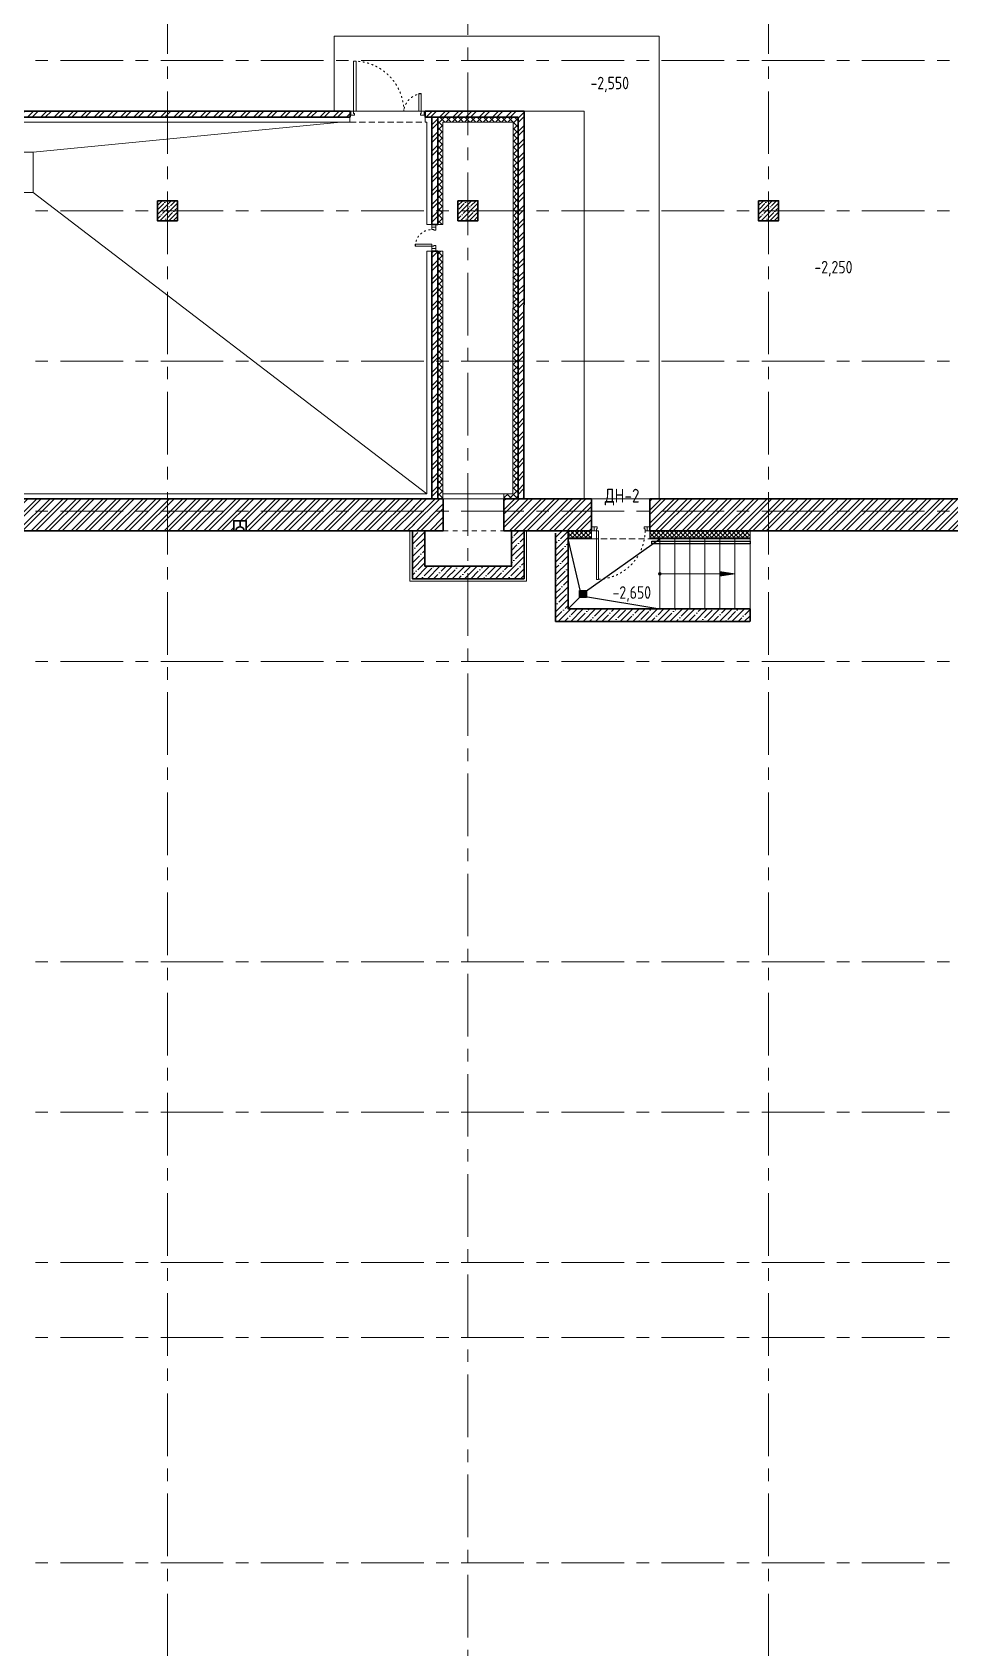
# Model space of a CAD drawing. Header units: millimetres. Extents: x -13407 to 93998, y -3312 to 109271.
# Drawn here: x 32874 to 51187, y 37702 to 69959 of the extents above; entities that cross this region are included whole.
import ezdxf
from ezdxf import colors
from ezdxf.entities.mleader import LeaderData, LeaderLine
from ezdxf.math import Vec2, Vec3

# ---------------------------------------------------------------- set-up
doc = ezdxf.new("R2010")
doc.units = ezdxf.units.MM
for name, pattern in [('ACAD_ISO03W100', [30, 12, -18]), ('CENTER', [2, 1.25, -0.25, 0.25, -0.25]), ('TRATTEGGIATA', [0.75, 0.5, -0.25]), ('Штрих', [6.35, 3.175, -3.175])]:
    doc.linetypes.add(name, pattern=pattern)
for name, color, linetype, lineweight in [('_АР ТЕКСТ', 250, 'Continuous', 25), ('АР_Двери', 5, 'Continuous', 18), ('АР_Колонны', 5, 'Continuous', 30), ('АР_Колонны Штрих', 250, 'Continuous', 5), ('АР_Лестницы', 250, 'Continuous', 15), ('АР_Лестницы ограждение', 94, 'Continuous', 25), ('АР_МосжилНии_Стены', 202, 'Continuous', 30), ('АР_Навесной фасад', 5, 'Continuous', 5), ('АР_Оси', 193, 'Continuous', 9), ('АР_Отметки', 250, 'Continuous', 15), ('АР_Перегородки кирпич', 244, 'Continuous', 30), ('АР_Перегородки_кирпич_Штрих', 244, 'Continuous', 5), ('АР_Сущ Несущая стена', 202, 'Continuous', 30), ('АР_тонкая линия', 250, 'Continuous', 0), ('АР_Утеплитель', 250, 'Continuous', 9), ('АР_Штриховка кирпич', 250, 'Continuous', 9), ('АР_Штриховка монолит', 250, 'Continuous', 9), ('Маркировка ОКОН', 7, 'Continuous', 18), ('Подвал', 250, 'Continuous', 30), ('Штриховка', 7, 'Continuous', 5), ('Эвакуация', 7, 'Continuous', 9)]:
    doc.layers.add(name, color=color, linetype=linetype, lineweight=lineweight)
doc.styles.add('ISOCPEUR', font='isocpeur.ttf', dxfattribs={"width": 0.7})
doc.styles.add('PDF ISOCPEUR', font='isocpeur.ttf')
pattern_1 = [(45, (-951809.71, 109221.18), (-132.58252, 132.58252), []), (45, (-951721.32, 109221.18), (-132.58252, 132.58252), [])]
pattern_2 = [(45, (346742.01, -55205.68), (-123.74369, 123.74369), []), (45, (346865.75, -55205.68), (-123.74369, 123.74369), [218.75, -43.75, 0, -43.75])]

# ---------------------------------------------------------------- blocks, each defined once
blk = doc.blocks.new('*U12')
for points in [[(-55, -80), (-55, 0), (-115, 0), (-115, -40), (-100, -40), (-100, -80), (-55, -80)], [(0, 0), (0, -80), (-55, -80), (-55, 0), (0, 0)], [(-1170, 0), (-1170, -80), (-1115, -80), (-1115, 0), (-1170, 0)], [(-1115, -80), (-1115, 0), (-1055, 0), (-1055, -40), (-1070, -40), (-1070, -80), (-1115, -80)]]:
    blk.add_lwpolyline(points)
blk.add_lwpolyline([(-100, -80), (-100, -1050), (-140, -1050), (-140, -80)], close=True)
at = {"linetype": 'ACAD_ISO03W100', "ltscale": 3}
blk.add_arc((-100, -80), 970, 180, 270, dxfattribs=at)
blk = doc.blocks.new('*U46')
for points in [[(0, 0), (0, -80), (55, -80), (55, 0), (0, 0)], [(55, -80), (55, 0), (115, 0), (115, -40), (100, -40), (100, -80), (55, -80)], [(475, -80), (475, 0), (415, 0), (415, -40), (430, -40), (430, -80), (475, -80)], [(530, 0), (530, -80), (475, -80), (475, 0), (530, 0)]]:
    blk.add_lwpolyline(points)
blk.add_lwpolyline([(100, -80), (100, -410), (140, -410), (140, -80)], close=True)
at = {"linetype": 'ACAD_ISO03W100', "ltscale": 3}
blk.add_arc((100, -80), 330, 270, 0, dxfattribs=at)
blk = doc.blocks.new('*U6')
h = blk.add_hatch(color=256)
h.dxf.hatch_style = 1
edge = h.paths.add_edge_path()
edge.add_arc((0, 0), 27.6, 359.64, 719.64)
h = blk.add_hatch(color=256)
h.dxf.hatch_style = 1
h.paths.add_polyline_path([(1200, -44), (1200, 44), (1500, 0)])
blk.add_line((1500, 0), (0, 0))
blk.add_lwpolyline([(1200, 44), (1200, -44), (1500, 0), (1200, 44)])
blk.add_circle((0, 0), 27.6)
blk = doc.blocks.new('_DotSmall')
at = {"color": 0, "linetype": 'ByBlock', "const_width": 0.5}
blk.add_lwpolyline([(-0.0625, 0, 1), (0.0625, 0, 1)], format="xyb", close=True, dxfattribs=at)
blk = doc.blocks.new('A$C1ffa4e92')
at = {"color": 157, "ltscale": 150, "true_color": 0x465c7c}
for p, q in [((50, 26), (-50, 26)), ((50, 0), (-50, 0)), ((-26, -50), (-26, 50)), ((0, -50), (0, 50)), ((27, -50), (27, 50)), ((50, -26), (-50, -26))]:
    blk.add_line(p, q, dxfattribs=at)
for points in [[(70, 70), (70, -70), (-70, -70), (-70, 70)], [(50, 50), (50, -50), (-50, -50), (-50, 50)]]:
    blk.add_lwpolyline(points, close=True, dxfattribs=at)
blk = doc.blocks.new('Полуторная_на лестницу')
for points in [[(75, 80), (75, 1080), (125, 1080), (125, 80)], [(1375, 430), (1375, 80), (1425, 80), (1425, 430)]]:
    blk.add_lwpolyline(points, close=True)
for points in [[(0, 0), (0, 80), (20, 80), (20, 0), (0, 0)], [(20, 80), (20, 0), (90, 0), (90, 30), (75, 30), (75, 80), (20, 80)], [(1480, 80), (1480, 0), (1410, 0), (1410, 30), (1425, 30), (1425, 80), (1480, 80)], [(1500, 0), (1500, 80), (1480, 80), (1480, 0), (1500, 0)]]:
    blk.add_lwpolyline(points)
at = {"linetype": 'ACAD_ISO03W100', "ltscale": 3}
for centre, radius, start, end in [((75, 80), 1000, 0, 90), ((1465, 40), 392, 95.9075, 174.0925)]:
    blk.add_arc(centre, radius, start, end, dxfattribs=at)

msp = doc.modelspace()

# ---------------------------------------------------------------- hatches: boundary and pattern name
at = {"layer": 'АР_Колонны Штрих', "ltscale": 100}
h = msp.add_hatch(dxfattribs=at)
h.set_pattern_fill('ANSI35', color=256, scale=500)
h.set_pattern_definition([(45, (-921682.16, 106466.47), (-88.388348, 88.388348), []), (45, (-921593.77, 106466.47), (-88.388348, 88.388348), [156.25, -31.25, 0, -31.25])])
h.paths.add_polyline_path([(35769.9, 66595), (35369.9, 66595), (35369.9, 66195), (35769.9, 66195)])
h = msp.add_hatch(dxfattribs=at)
h.set_pattern_fill('ANSI35', color=256, scale=500)
h.set_pattern_definition([(45, (-915682.16, 106466.47), (-88.388348, 88.388348), []), (45, (-915593.77, 106466.47), (-88.388348, 88.388348), [156.25, -31.25, 0, -31.25])])
h.paths.add_polyline_path([(41769.9, 66595), (41369.9, 66595), (41369.9, 66195), (41769.9, 66195)])
h = msp.add_hatch(dxfattribs=at)
h.set_pattern_fill('ANSI35', color=256, scale=500)
h.set_pattern_definition([(45, (-909682.16, 106466.47), (-88.388348, 88.388348), []), (45, (-909593.77, 106466.47), (-88.388348, 88.388348), [156.25, -31.25, 0, -31.25])])
h.paths.add_polyline_path([(47769.9, 66595), (47369.9, 66595), (47369.9, 66195), (47769.9, 66195)])
at = {"layer": 'АР_Перегородки_кирпич_Штрих', "ltscale": 100}
h = msp.add_hatch(dxfattribs=at)
h.set_pattern_fill('ANSI32', color=256, scale=500)
h.set_pattern_definition([(45, (331452.74, -55205.68), (-132.58252, 132.58252), []), (45, (331541.13, -55205.68), (-132.58252, 132.58252), [])])
h.paths.add_polyline_path([(42689.9, 68384.3), (41569.9, 68384.3), (41569.9, 68264.3), (42569.9, 68264.3), (42569.4, 66395), (42689.4, 66395)])
h.paths.add_polyline_path([(42689.4, 66395), (42569.4, 66395), (42568.6, 63464.5), (42569.9, 60645), (42687.9, 60645), (42688.7, 63344.5)])
h.paths.add_polyline_path([(40715.9, 68384.3), (40715.9, 68264.3), (40849.9, 68264.3), (40849.4, 66119.8), (40969.4, 66119.8), (40969.9, 68264.3), (41569.9, 68264.3), (41569.9, 68384.3)])
h.paths.add_polyline_path([(23889.6, 60790.7), (23890.9, 68264.2), (39215.9, 68264.3), (39215.9, 68384.3), (23770.9, 68384.3), (23769.6, 60790.7)])
h.paths.add_polyline_path([(23769.7, 61216.7), (23809.6, 61216.7), (23809.6, 61256.7), (23769.7, 61256.7)], flags=16)
h.paths.add_polyline_path([(23889.6, 60786.6), (23769.7, 60786.6), (23769.6, 60645), (23889.6, 60645)])
h = msp.add_hatch(dxfattribs=at)
h.set_pattern_fill('ANSI32', color=256, scale=500)
h.set_pattern_definition([(45, (346742.01, -55205.68), (-132.58252, 132.58252), []), (45, (346830.4, -55205.68), (-132.58252, 132.58252), [])])
h.paths.add_polyline_path([(40969.1, 63395), (40849.2, 63395), (40849.2, 60645), (40968.6, 60645)])
h.paths.add_polyline_path([(40969.3, 65119.8), (40969.2, 65119.8), (40969.2, 63395), (40969, 63395), (40969.3, 65119.7), (40969.4, 65119.8), (40969.3, 65119.8), (40969.1, 63395), (40969.2, 63395), (40969.3, 65589.8), (40849.3, 65589.8), (40849.2, 63395), (40969.1, 63395)])
at = {"layer": 'АР_Утеплитель', "ltscale": 100}
h = msp.add_hatch(dxfattribs=at)
h.set_pattern_fill('ANSI37', color=256, scale=700, angle=270)
h.set_pattern_definition([(315, (76882.08, 1044864.48), (61.871843, 61.871843), []), (45, (76882.08, 1044864.48), (-61.871843, 61.871843), [])])
h.paths.add_polyline_path([(42287.4, 60745), (42287.4, 60645), (42568.6, 60645), (42569.3, 68264.4), (40969.9, 68264.3), (40969.5, 66119.7), (41069.4, 66119.8), (41069.8, 68164.3), (42469.8, 68164.4), (42468.7, 60745)])
h.paths.add_polyline_path([(41068.6, 60645), (41068.6, 60745), (41068.6, 60745), (41069.3, 65589.7), (40969.6, 65589.8), (40968.6, 60645)])
at = {"layer": 'АР_Штриховка кирпич', "ltscale": 100}
h = msp.add_hatch(dxfattribs=at)
h.set_pattern_fill('ANSI32', color=256, scale=500)
h.set_pattern_definition(pattern_1)
h.paths.add_polyline_path([(37145.1, 60204.6), (37145.1, 60005), (40500.1, 60005), (40500.1, 60645), (24622, 60645), (24622, 60005), (36894.8, 60005), (36894.8, 60204.6)])
h = msp.add_hatch(dxfattribs=at)
h.set_pattern_fill('ANSI32', color=256, scale=500)
h.set_pattern_definition(pattern_1)
h.paths.add_polyline_path([(41077.4, 60005), (41077.4, 60645), (40474.9, 60645), (40474.9, 60005)])
h.paths.add_polyline_path([(42287.4, 60645), (42287.4, 60005), (44034.9, 60005), (44034.9, 60645)])
h = msp.add_hatch(dxfattribs=at)
h.set_pattern_fill('ANSI32', color=256, scale=500)
h.set_pattern_definition(pattern_1)
h.paths.add_polyline_path([(52482.6, 60645), (45199.9, 60645), (45199.9, 60005), (52482.6, 60005)])
at = {"layer": 'АР_Штриховка монолит', "ltscale": 100}
h = msp.add_hatch(dxfattribs=at)
h.set_pattern_fill('ANSI35', color=256, scale=700)
h.set_pattern_definition(pattern_2)
h.paths.add_polyline_path([(42439.9, 59296.6), (40709.9, 59296.6), (40709.9, 60005), (40459.9, 60005), (40459.9, 59046.6), (42689.9, 59046.6), (42689.9, 60005), (42439.9, 60005)])
h = msp.add_hatch(dxfattribs=at)
h.set_pattern_fill('ANSI35', color=256, scale=700)
h.set_pattern_definition(pattern_2)
h.paths.add_polyline_path([(43570.7, 58445), (43570.7, 60005), (43320.7, 60005), (43320.7, 58195), (47200.7, 58195), (47200.7, 58445)])
at = {"layer": 'Штриховка', "transparency": 33554636}
h = msp.add_hatch(dxfattribs=at)
h.set_pattern_fill('ANSI37', color=256, scale=500)
h.set_pattern_definition([(45, (346742.01, -55205.68), (-44.194174, 44.194174), []), (135, (346742.01, -55205.68), (-44.194174, -44.194174), [])])
h.paths.add_polyline_path([(44034.9, 60005), (43770.7, 60005), (43570.7, 60005), (43570.7, 59865), (43911.3, 59865), (44034.9, 59865)])
h = msp.add_hatch(dxfattribs=at)
h.set_pattern_fill('ANSI37', color=256, scale=500)
h.set_pattern_definition([(45, (348371.256, -55205.68), (-44.194174, 44.194174), []), (135, (348371.256, -55205.68), (-44.194174, -44.194174), [])])
h.paths.add_polyline_path([(47200.7, 60005), (45399.9, 60005), (45199.9, 60005), (45199.9, 59865), (45540.5, 59865), (47200.7, 59865)])

# ---------------------------------------------------------------- linework, layer by layer
at = {"color": 157, "ltscale": 150, "true_color": 0x465c7c}
for points in [[(43819.5, 58794.8), (43570.7, 59845)], [(43919.5, 58794.8), (45400.7, 59845)], [(43819.5, 58694.8), (43570.7, 58445)], [(43919.5, 58694.8), (45400.7, 58445)]]:
    msp.add_lwpolyline(points, dxfattribs=at)
msp.add_lwpolyline([(43939.5, 58814.8), (43939.5, 58674.8), (43799.5, 58674.8), (43799.5, 58814.8)], close=True, dxfattribs=at)
at = {"layer": 'АР_Колонны', "ltscale": 100}
for points in [[(35369.9, 66595), (35769.9, 66595), (35769.9, 66195), (35369.9, 66195)], [(41369.9, 66595), (41769.9, 66595), (41769.9, 66195), (41369.9, 66195)], [(47369.9, 66595), (47769.9, 66595), (47769.9, 66195), (47369.9, 66195)]]:
    msp.add_lwpolyline(points, close=True, dxfattribs=at)
at = {"layer": 'АР_Лестницы', "color": 18, "ltscale": 100, "true_color": 0x000000}
for p, q in [((47200.7, 58445), (47200.7, 60005)), ((45400.7, 58445), (45400.7, 59845)), ((45700.7, 58445), (45700.7, 59845)), ((46000.7, 58445), (46000.7, 59845)), ((46300.7, 58445), (46300.7, 59845)), ((46600.7, 58445), (46600.7, 59845)), ((46900.7, 58445), (46900.7, 59845))]:
    msp.add_line(p, q, dxfattribs=at)
at = {"layer": 'АР_Лестницы ограждение', "ltscale": 100}
msp.add_lwpolyline([(45240.7, 59795), (47200.7, 59795), (47200.7, 59745), (45240.7, 59745)], close=True, dxfattribs=at)
at = {"layer": 'АР_МосжилНии_Стены', "ltscale": 100}
for p, q in [((24567.3, 60645), (40533.6, 60645)), ((40474.9, 60645), (41077.4, 60645)), ((42287.4, 60645), (44034.9, 60645)), ((44034.9, 60005), (44034.9, 60645)), ((45199.9, 60645), (52691.9, 60645)), ((45199.9, 60005), (45199.9, 60645)), ((24502.3, 60005), (40954.8, 60005)), ((40766.2, 60005), (41077.4, 60005)), ((42287.4, 60005), (44034.9, 60005)), ((45199.9, 60005), (52756.9, 60005)), ((47200.7, 58445), (47200.7, 58195))]:
    msp.add_line(p, q, dxfattribs=at)
msp.add_lwpolyline([(36894.8, 60005), (37145.1, 60005), (37145.1, 60204.6), (36894.8, 60204.6)], close=True, dxfattribs=at)
for points in [[(40459.9, 60005), (40459.9, 59046.6), (42689.9, 59046.6), (42689.9, 60005)], [(40709.9, 60005), (40709.9, 59296.6), (42439.9, 59296.6), (42439.9, 60005)], [(47200.7, 58445), (43570.7, 58445), (43570.7, 60005)], [(47200.2, 58195), (43320.7, 58195), (43320.7, 59955)]]:
    msp.add_lwpolyline(points, dxfattribs=at)
at = {"layer": 'АР_Навесной фасад', "ltscale": 100}
for p, q in [((44034.9, 60005), (44034.9, 59845)), ((45199.9, 60005), (45199.9, 59845)), ((44034.9, 59865), (43570.7, 59865)), ((44034.9, 59845), (43570.7, 59845)), ((47200.7, 59865), (45199.9, 59865)), ((47200.7, 59845), (45199.9, 59845))]:
    msp.add_line(p, q, dxfattribs=at)
at = {"layer": 'АР_Оси', "linetype": 'CENTER', "ltscale": 1000}
for p, q in [((41569.9, 79157.5), (41569.9, 23425.1)), ((35569.9, 78779.3), (35569.9, 23046.9)), ((47569.9, 78779.3), (47569.9, 23046.9)), ((-12563.8, 69395), (70614.6, 69395)), ((-12563.8, 66395), (70614.6, 66395)), ((-12563.8, 63395), (70614.6, 63395)), ((-12563.8, 60395), (70614.6, 60395)), ((-12563.8, 57395), (70614.6, 57395)), ((-12563.8, 51395), (70614.6, 51395)), ((-12563.8, 48395), (70614.6, 48395)), ((-12563.8, 45395), (70614.6, 45395)), ((-12563.8, 43895), (70614.6, 43895)), ((-12563.8, 39395), (70614.6, 39395))]:
    msp.add_line(p, q, dxfattribs=at)
at = {"layer": 'АР_Перегородки кирпич', "linetype": 'Continuous', "ltscale": 100}
for p, q in [((23770.9, 68384.3, 2), (39215.9, 68384.3, 2)), ((39215.9, 68264.3, 2), (39215.9, 68384.3, 2)), ((40715.9, 68384.3, 2), (42689.9, 68384.3, 2)), ((40715.9, 68264.3, 2), (40715.9, 68384.3, 2)), ((42689.9, 68384.3, 2), (42687.9, 60645, 2)), ((23890.9, 68264.3, 2), (39215.9, 68264.3, 2)), ((40849.4, 66119.8, 2), (40849.9, 68264.3, 2)), ((40969.4, 66119.8, 2), (40969.9, 68264.3, 2)), ((42569.9, 68264.3, 2), (42569.9, 60645)), ((40969.4, 66119.8, 2), (40849.4, 66119.8, 2)), ((40849.2, 60645), (40849.2, 65589.8, 2)), ((40969.4, 65589.8, 2), (40849.2, 65589.8, 2)), ((40969.2, 60645), (40969.2, 65589.8, 2))]:
    msp.add_line(p, q, dxfattribs=at)
at = {"layer": 'АР_Перегородки кирпич', "linetype": 'Continuous', "ltscale": 100, "elevation": 2}
msp.add_lwpolyline([(40715.9, 68264.3), (42569.9, 68264.3)], dxfattribs=at)
at = {"layer": 'АР_Сущ Несущая стена', "ltscale": 100}
for points in [[(41077.4, 60645), (41077.4, 60005)], [(42287.4, 60005), (42287.4, 60645)]]:
    msp.add_lwpolyline(points, dxfattribs=at)
at = {"layer": 'АР_Сущ Несущая стена', "linetype": 'Штрих', "lineweight": 9, "ltscale": 30}
msp.add_lwpolyline([(41077.4, 60005), (42287.4, 60005), (42287.4, 60645), (41077.4, 60645)], close=True, dxfattribs=at)
at = {"layer": 'АР_тонкая линия', "color": 6, "ltscale": 500}
for p, q in [((40749.9, 66119.8, 0.6), (40849.4, 66119.8, 2)), ((40749.7, 65589.7, 0.6), (40849.2, 65589.8, 2))]:
    msp.add_line(p, q, dxfattribs=at)
at = {"layer": 'АР_тонкая линия', "color": 18, "ltscale": 500, "true_color": 0x000000}
msp.add_lwpolyline([(38898.4, 68384.3), (38898.4, 69884.5), (45388.1, 69884.5), (45388.1, 60645), (43887.9, 60645), (43887.9, 68384.3), (38898.4, 68384.3)], dxfattribs=at)
at = {"layer": 'АР_тонкая линия', "color": 18, "ltscale": 500, "true_color": 0x000000, "elevation": 0.6}
for points in [[(39214.1, 68264.3), (39214.1, 68164.3), (23989.6, 68164.3), (23989.6, 60745), (40749.9, 60745), (40749.9, 65589.8)], [(40749.9, 66119.8), (40749.9, 68164.3), (40716.2, 68164.3), (40716.2, 68264.3)]]:
    msp.add_lwpolyline(points, dxfattribs=at)
at = {"layer": 'АР_тонкая линия', "color": 18, "ltscale": 500, "true_color": 0x000000, "elevation": 2}
msp.add_lwpolyline([(41068.6, 60745), (42287.4, 60745), (42287.4, 60645), (41068.6, 60645)], close=True, dxfattribs=at)
at = {"layer": 'АР_Утеплитель', "ltscale": 100}
for p, q in [((40849.4, 66119.8, 2), (41069.4, 66119.7, 2)), ((40969.4, 65589.8, 2), (41069.6, 65589.7, 2))]:
    msp.add_line(p, q, dxfattribs=at)
at = {"layer": 'АР_Утеплитель', "ltscale": 100, "elevation": 2}
for points in [[(40969.4, 66119.8), (40969.9, 68264.3), (42569.9, 68264.3), (42568.6, 60645), (42287.4, 60645)], [(41069.4, 66119.7), (41069.9, 68164.3), (42469.9, 68164.3), (42468.6, 60745), (41068.6, 60745), (41069.6, 65589.7)], [(40969.5, 66119.8), (40969.5, 66396.3)], [(41077.4, 60645), (40968.6, 60645), (40969.4, 65589.8)]]:
    msp.add_lwpolyline(points, dxfattribs=at)
at = {"layer": 'АР_Утеплитель', "ltscale": 0.25}
msp.add_lwpolyline([(40409.9, 60005), (40409.9, 58996.6), (42739.9, 58996.6), (42739.9, 60005)], dxfattribs=at)
at = {"layer": 'Подвал', "linetype": 'TRATTEGGIATA', "lineweight": 13, "ltscale": 250}
for p, q in [((39215.9, 68384.3), (40695.9, 68384.3, 2)), ((39214.1, 68164.3, 0.6), (40716.2, 68164.3, 0.6)), ((44034.9, 60645), (45199.9, 60645)), ((44034.9, 59845), (45199.9, 59845))]:
    msp.add_line(p, q, dxfattribs=at)
at = {"layer": 'Подвал', "lineweight": 13, "ltscale": 500}
for p, q in [((42689.9, 68384.3), (43887.9, 68384.3)), ((32890.3, 67563), (39032.7, 68164.3, 0.6)), ((32890.3, 66761.3), (40749.9, 60745, 0.6))]:
    msp.add_line(p, q, dxfattribs=at)
at = {"layer": 'Подвал', "ltscale": 100}
msp.add_line((37019.9, 60085.7), (37019.9, 60204.6), dxfattribs=at)
at = {"layer": 'Подвал', "lineweight": 13, "ltscale": 500}
msp.add_lwpolyline([(32088.8, 66761.3), (32890.3, 66761.3), (32890.3, 67563), (32088.8, 67563)], close=True, dxfattribs=at)
msp.add_lwpolyline([(53319.9, 60645), (23787.3, 60645), (23778.9, 59433.3), (23636, 58383.4), (23367.8, 57544.1), (23040.1, 56518.8), (22206.4, 55195.9), (21178.1, 53943.6), (19999.1, 52925.2), (18416, 51879.8), (15881.1, 51243.6), (14829.8, 51163.7), (14319.8, 51163.7), (14319.8, 43730), (20569.9, 43730), (20570, 36730), (11105.8, 36729.6), (11195.7, 28024.9), (6018.9, 28025.4), (6250, 27480), (-110.2, 27480), (-110.2, 51645)], dxfattribs=at)
at = {"layer": 'Подвал', "ltscale": 100}
msp.add_arc((37019.9, 60005), 80.7, 0, 180, dxfattribs=at)
at = {"layer": 'Эвакуация', "lineweight": 13, "ltscale": 500}
msp.add_line((43887.9, 68384.3), (43887.9, 60645), dxfattribs=at)
msp.add_lwpolyline([(38898.4, 68384.3), (38898.4, 69884.5), (45388.1, 69884.5), (45388.1, 60645)], dxfattribs=at)

# ---------------------------------------------------------------- block references
at = {"ltscale": 150}
msp.add_blockref('A$C1ffa4e92', (43869.5, 58744.8), dxfattribs=at)
at = {"layer": 'АР_Двери'}
msp.add_blockref('Полуторная_на лестницу', (39213.2, 68304.3, 2), dxfattribs=at)
at = {"layer": 'АР_Двери', "xscale": -1, "rotation": 270}
msp.add_blockref('*U46', (40929.4, 65589.8, 2), dxfattribs=at)
at = {"layer": 'АР_Двери', "xscale": -1}
msp.add_blockref('*U12', (44034.9, 60085), dxfattribs=at)
at = {"layer": 'АР_Лестницы', "ltscale": 100}
msp.add_blockref('*U6', (45400.7, 59145), dxfattribs=at)

# ---------------------------------------------------------------- texts
at = {"layer": 'Маркировка ОКОН', "lineweight": 0, "insert": (44300.5, 60511.9), "char_height": 275.423, "width": 594.914, "attachment_point": 7, "rotation": 0.00221, "style": 'PDF ISOCPEUR'}
msp.add_mtext('{\\W0.8;ДН-2}', dxfattribs=at)

# ---------------------------------------------------------------- leaders
at = {"layer": '_АР ТЕКСТ'}
ml = msp.add_multileader_mtext('Standard', dxfattribs=at)
ml.set_content('{\\W0.8;-2,550}', color=256, style='ISOCPEUR')
ml.set_leader_properties(color=256, linetype='Continuous', lineweight=-1)
ml.set_arrow_properties(name='DOTSMALL')
ml.build(insert=Vec2(0, 0))
ml.multileader.update_dxf_attribs({"has_text_frame": 1, "text_left_attachment_type": 4, "text_right_attachment_type": 4, "dogleg_length": 100, "arrow_head_size": 180})
ctx = ml.context
ctx.base_point, ctx.char_height, ctx.arrow_head_size, ctx.landing_gap_size, ctx.plane_origin = Vec3(43966.2, 68737.6, -2), 250, 180, 50, Vec3(44446.5, 66493.6, -2)
ctx.left_attachment, ctx.right_attachment = 4, 4
notes = []
notes.append((ctx, [(0, (0, 0, 0), (0, 0), (1, 0), 1, [])]))
ctx.mtext.insert, ctx.mtext.width, ctx.mtext.defined_height, ctx.mtext.line_spacing_style, ctx.mtext.flow_direction = Vec3(44016.2, 69070.9, -2), 801.086, 330.7, 2, 5
at = {"layer": 'АР_Отметки'}
ml = msp.add_multileader_mtext('Standard', dxfattribs=at)
ml.set_content('{\\W0.8;-2,250}', color=256, style='ISOCPEUR')
ml.set_leader_properties(color=256, linetype='Continuous', lineweight=-1)
ml.set_arrow_properties(name='DOTSMALL')
ml.build(insert=Vec2(0, 0))
ml.multileader.update_dxf_attribs({"has_text_frame": 1, "text_left_attachment_type": 4, "text_right_attachment_type": 4, "dogleg_length": 100, "arrow_head_size": 180})
ctx = ml.context
ctx.base_point, ctx.char_height, ctx.arrow_head_size, ctx.landing_gap_size, ctx.plane_origin = Vec3(49967.9, 72951.3), 250, 180, 50, Vec3(49886.5, 71673.2)
ctx.left_attachment, ctx.right_attachment = 4, 4
notes.append((ctx, [(0, (0, 0, 0), (0, 0), (1, 0), 1, [])]))
ctx.mtext.insert, ctx.mtext.width, ctx.mtext.defined_height, ctx.mtext.line_spacing_style, ctx.mtext.flow_direction = Vec3(50017.9, 73284.6), 769.989, 343.9, 2, 5
ml = msp.add_multileader_mtext('Standard', dxfattribs=at)
ml.set_content('{\\W0.8;-2,250}', color=256, style='ISOCPEUR')
ml.set_leader_properties(color=256, linetype='Continuous', lineweight=-1)
ml.set_arrow_properties(name='DOTSMALL')
ml.build(insert=Vec2(0, 0))
ml.multileader.update_dxf_attribs({"has_text_frame": 1, "text_left_attachment_type": 4, "text_right_attachment_type": 4, "dogleg_length": 100, "arrow_head_size": 180})
ctx = ml.context
ctx.base_point, ctx.char_height, ctx.arrow_head_size, ctx.landing_gap_size, ctx.plane_origin = Vec3(48436.2, 65061.4, 0), 250, 180, 50, Vec3(43777.7, 61209.1, 0)
ctx.left_attachment, ctx.right_attachment = 4, 4
notes.append((ctx, [(0, (0, 0, 0), (0, 0), (1, 0), 1, [])]))
ctx.mtext.insert, ctx.mtext.width, ctx.mtext.defined_height, ctx.mtext.line_spacing_style, ctx.mtext.flow_direction = Vec3(48486.2, 65394.7, 0), 769.989, 343.9, 2, 5
ml = msp.add_multileader_mtext('Standard', dxfattribs=at)
ml.set_content('{\\W0.8;-2,650}', color=256, style='ISOCPEUR')
ml.set_leader_properties(color=256, linetype='Continuous', lineweight=-1)
ml.set_arrow_properties(name='DOTSMALL')
ml.build(insert=Vec2(0, 0))
ml.multileader.update_dxf_attribs({"has_text_frame": 1, "text_left_attachment_type": 4, "text_right_attachment_type": 4, "dogleg_length": 100, "arrow_head_size": 180})
ctx = ml.context
ctx.base_point, ctx.char_height, ctx.arrow_head_size, ctx.landing_gap_size, ctx.plane_origin = Vec3(44407, 58564.7), 250, 180, 50, Vec3(44405.8, 57297.2)
ctx.left_attachment, ctx.right_attachment = 4, 4
notes.append((ctx, [(0, (0, 0, 0), (0, 0), (1, 0), 1, [])]))
ctx.mtext.insert, ctx.mtext.width, ctx.mtext.defined_height, ctx.mtext.line_spacing_style, ctx.mtext.flow_direction = Vec3(44457, 58898.1), 881.186, 431, 2, 5
for ctx, leaders in notes:
    for number, flags, end, landing, length, lines in leaders:
        leader = LeaderData()
        leader.index, (leader.has_last_leader_line, leader.has_dogleg_vector, leader.attachment_direction) = number, flags
        leader.last_leader_point, leader.dogleg_vector, leader.dogleg_length = Vec3(end), Vec3(landing), length
        for number, points, colour, breaks in lines:
            line = LeaderLine()
            line.index, line.vertices, line.color, line.breaks = number, Vec3.list(points), colors.encode_raw_color(colour), breaks
            leader.lines.append(line)
        ctx.leaders.append(leader)

doc.saveas('drawing.dxf')
